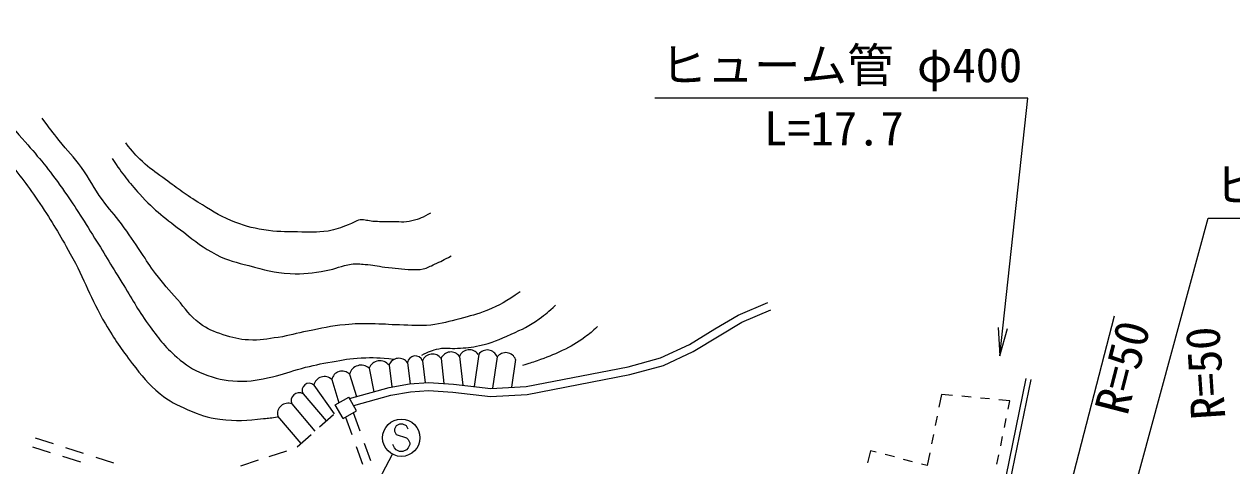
# Model space of a CAD drawing. Units: millimetres, scale not verified. Extents: x 40000 to 680000, y 20000 to 380000.
# Drawn here: x 150924 to 215633, y 292400 to 316070 of the extents above; entities that cross this region are included whole.
import ezdxf
from ezdxf.enums import TextEntityAlignment as Align

# ---------------------------------------------------------------- set-up
doc = ezdxf.new("R2010")
doc.units = ezdxf.units.MM
doc.header["$LTSCALE"] = 1000
for name, color, linetype, lineweight in [('M-BGD', 7, 'Continuous', 25), ('M-STR-HTXT', 7, 'Continuous', 13), ('M-STR-STRC', 7, 'Continuous', 25)]:
    doc.layers.add(name, color=color, linetype=linetype, lineweight=lineweight)
doc.styles.add('ＭＳ ゴシック', font='')
doc.styles.get('ＭＳ ゴシック').set_extended_font_data('MS Gothic')

# ---------------------------------------------------------------- blocks, each defined once
blk = doc.blocks.new('open_arrow')
at = {"color": 0, "linetype": 'Continuous', "lineweight": -2}
blk.add_lwpolyline([(7.5, 1.25), (0, 0), (7.5, -1.25)], dxfattribs=at)

msp = doc.modelspace()

# ---------------------------------------------------------------- linework, layer by layer
at = {"layer": 'M-BGD'}
for p, q in [((175279, 298377), (175031, 296654)), ((170474, 297797), (170627, 296631)), ((171465, 297928), (171613, 296802)), ((172267, 298033), (172402, 296851)), ((173261, 298146), (173413, 296813)), ((174254, 298260), (174430, 296724)), ((176269, 298234), (176027, 296555)), ((177258, 298092), (177045, 296610)), ((167406, 297020), (167792, 295781)), ((168361, 297318), (168735, 296117)), ((169407, 297635), (169652, 296374)), ((201396, 281393), (204620, 297077)), ((201661, 281339), (204884, 297022)), ((166452, 296723), (167533, 295179)), ((165869, 296260), (167104, 294810)), ((167596, 295669), (168317, 296083)), ((168736, 295355), (168317, 296083)), ((200079, 296230), (199942, 295547)), ((200664, 296174), (200079, 296230)), ((201660, 296079), (201162, 296127)), ((202655, 295984), (202158, 296032)), ((203739, 295881), (203153, 295936)), ((203648, 295436), (203739, 295881)), ((165269, 295715), (166503, 294266)), ((166751, 294485), (167499, 295149)), ((168015, 294940), (167596, 295669)), ((168015, 294940), (168736, 295355)), ((168561, 295254), (168905, 294283)), ((164507, 295067), (165755, 293602)), ((168146, 295016), (168475, 294089)), ((199844, 295057), (199745, 294567)), ((203449, 294457), (203548, 294946)), ((151518, 293904), (152471, 293600)), ((165554, 293423), (166302, 294087)), ((199647, 294076), (199549, 293586)), ((203249, 293477), (203349, 293967)), ((151367, 293427), (152320, 293124)), ((153138, 293388), (154091, 293084)), ((164050, 292899), (165002, 293207)), ((168709, 293430), (169044, 292487)), ((169139, 293623), (169474, 292681)), ((196268, 293211), (196107, 292568)), ((196582, 293129), (196268, 293211)), ((152987, 292911), (153939, 292608)), ((154758, 292872), (155711, 292568)), ((162528, 292406), (163479, 292714)), ((197549, 292875), (197065, 293002)), ((198516, 292622), (198033, 292749)), ((199314, 292413), (199000, 292495)), ((199451, 293096), (199314, 292413)), ((203049, 292497), (203149, 292987))]:
    msp.add_line(p, q, dxfattribs=at)
for points in [[(168359, 296012), (170481, 296606), (171576, 296799), (172594, 296863), (173934, 296781), (175928, 296550), (177816, 296651), (183287, 297706), (185026, 298191), (186572, 298908), (187937, 299735), (189178, 300484), (190766, 301162)], [(168580, 295627), (170576, 296186), (171627, 296372), (172595, 296432), (173896, 296353), (175914, 296119), (177868, 296223), (183385, 297287), (185176, 297786), (186775, 298528), (188159, 299367), (189375, 300101), (190935, 300766)]]:
    msp.add_lwpolyline(points, dxfattribs=at)
for centre, radius, start, end in [((172794, 297825), 567, 34.58669, 158.44172), ((173788, 297938), 567, 34.58669, 158.44172), ((174781, 298052), 567, 34.58669, 158.44172), ((175736, 298042), 567, 19.88197, 143.737), ((176726, 297899), 567, 19.88197, 143.737), ((168981, 297155), 641, 48.39044, 165.30746), ((169987, 297409), 622, 38.59673, 158.75345), ((171004, 297598), 567, 35.5597, 159.41473), ((171880, 297874), 418, 22.32678, 172.64765), ((167008, 296617), 567, 45.37259, 169.22762), ((167963, 296914), 567, 45.37259, 169.22762), ((166193, 296450), 376, 46.57801, 210.40077), ((165061, 295188), 567, 68.49493, 192.34995), ((165654, 295893), 425, 59.65682, 204.74025)]:
    msp.add_arc(centre, radius, start, end, dxfattribs=at)
for points, knots in [([(143301, 316070), (144473, 314772), (144774, 314442), (145704, 313387), (146441, 312550), (146818, 312049), (147580, 311234), (148484, 310266), (149090, 309818), (149963, 308823), (150728, 307950), (151110, 307418), (151761, 306458), (152451, 305441), (152794, 304842), (153394, 303769), (154196, 302334), (154443, 301420), (155279, 300004), (155786, 299145), (156108, 298683), (156715, 297892), (157239, 297207), (157537, 296807), (158207, 296264), (158728, 295841), (159078, 295671), (159694, 295406), (160335, 295131), (160712, 294971), (161406, 294899), (162315, 294803), (162838, 294825), (163746, 294929), (164044, 294963), (164152, 294971), (164506, 295035)], [0, 0, 0, 0, 1, 1, 1, 2, 2, 2, 3, 3, 3, 4, 4, 4, 5, 5, 5, 6, 6, 6, 7, 7, 7, 8, 8, 8, 9, 9, 9, 10, 10, 10, 11, 11, 11, 12, 12, 12, 12]), ([(146079, 314988), (147137, 313877), (147404, 313595), (148249, 312698), (149260, 311624), (149855, 311049), (150824, 309939), (151646, 308997), (152103, 308462), (152837, 307450), (153566, 306444), (153918, 305840), (154584, 304791), (155215, 303799), (155541, 303225), (156163, 302227), (156709, 301350), (156967, 300826), (157574, 299991), (158112, 299249), (158417, 298817), (159113, 298220), (159608, 297795), (159917, 297562), (160526, 297328), (161209, 297066), (161629, 296975), (162360, 296944), (163093, 296913), (163506, 297019), (164224, 297167), (164844, 297295), (165166, 297465), (165779, 297622), (166416, 297786), (166778, 297865), (167426, 297979), (168031, 298086), (168372, 298152), (168986, 298186), (169668, 298224), (169927, 298195), (170734, 298122)], [0, 0, 0, 0, 1, 1, 1, 2, 2, 2, 3, 3, 3, 4, 4, 4, 5, 5, 5, 6, 6, 6, 7, 7, 7, 8, 8, 8, 9, 9, 9, 10, 10, 10, 11, 11, 11, 12, 12, 12, 13, 13, 13, 14, 14, 14, 14]), ([(177500, 301725), (176717, 301214), (176457, 301020), (175713, 300726), (175162, 300508), (174834, 300438), (174261, 300287), (173663, 300129), (173330, 300013), (172716, 299946), (172066, 299875), (171696, 299938), (171042, 299951), (170444, 299964), (170110, 300008), (169512, 300008), (168971, 300008), (168665, 300021), (168127, 299964), (167331, 299879), (166891, 299777), (166105, 299624), (165491, 299505), (165159, 299374), (164540, 299286), (163923, 299197), (163573, 299111), (162952, 299147), (162409, 299179), (162104, 299255), (161590, 299430), (161071, 299608), (160765, 299712), (160324, 300039), (159777, 300445), (159587, 300806), (159135, 301316), (158664, 301847), (158396, 302143), (157964, 302706), (157640, 303127), (157498, 303390), (157198, 303827), (156783, 304432), (156570, 304785), (156131, 305372), (155747, 305884), (155488, 306138), (155113, 306658), (154642, 307310), (154471, 307739), (153995, 308389), (153561, 308981), (153250, 309260), (152797, 309837), (152434, 310298), (152318, 310452), (151891, 311034)], [0, 0, 0, 0, 1, 1, 1, 2, 2, 2, 3, 3, 3, 4, 4, 4, 5, 5, 5, 6, 6, 6, 7, 7, 7, 8, 8, 8, 9, 9, 9, 10, 10, 10, 11, 11, 11, 12, 12, 12, 13, 13, 13, 14, 14, 14, 15, 15, 15, 16, 16, 16, 17, 17, 17, 18, 18, 18, 19, 19, 19, 19]), ([(172700, 305949), (172288, 305713), (172115, 305617), (171702, 305522), (171267, 305421), (171006, 305488), (170560, 305485), (170187, 305482), (169977, 305474), (169604, 305499), (169342, 305516), (169197, 305610), (168936, 305576), (168664, 305540), (168545, 305400), (168286, 305310), (167870, 305165), (167642, 305047), (167206, 304985), (166576, 304896), (166214, 304921), (165578, 304934), (164870, 304948), (164468, 304931), (163769, 305045), (163072, 305158), (162681, 305267), (162029, 305539), (161288, 305848), (160915, 306112), (160232, 306534), (159472, 307003), (159077, 307314), (158359, 307845), (157920, 308170), (157654, 308330), (157258, 308706), (156880, 309063), (156754, 309220), (156374, 309702)], [0, 0, 0, 0, 1, 1, 1, 2, 2, 2, 3, 3, 3, 4, 4, 4, 5, 5, 5, 6, 6, 6, 7, 7, 7, 8, 8, 8, 9, 9, 9, 10, 10, 10, 11, 11, 11, 12, 12, 12, 13, 13, 13, 13]), ([(155636, 308868), (156261, 307948), (156483, 307654), (157120, 306955), (157938, 306056), (158507, 305656), (159471, 304916), (160126, 304412), (160482, 304097), (161219, 303722), (161863, 303395), (162271, 303308), (162970, 303128), (163817, 302910), (164296, 302758), (165169, 302706), (165925, 302661), (166352, 302751), (167100, 302862), (167639, 302942), (167911, 303142), (168452, 303207), (168739, 303242), (168904, 303220), (169193, 303199), (169607, 303171), (169833, 303100), (170245, 303054), (170816, 302991), (171136, 302932), (171711, 302925), (171940, 302922), (172074, 302898), (172297, 302950), (172551, 303010), (172678, 303097), (172918, 303203), (173271, 303358), (173387, 303425), (173801, 303647)], [0, 0, 0, 0, 1, 1, 1, 2, 2, 2, 3, 3, 3, 4, 4, 4, 5, 5, 5, 6, 6, 6, 7, 7, 7, 8, 8, 8, 9, 9, 9, 10, 10, 10, 11, 11, 11, 12, 12, 12, 13, 13, 13, 13]), ([(172230, 298331), (172617, 298526), (172772, 298604), (173148, 298678), (173527, 298752), (173752, 298674), (174138, 298699), (174602, 298729), (174868, 298735), (175321, 298841), (176009, 299002), (176377, 299166), (177020, 299457), (177627, 299731), (177977, 299883), (178516, 300275), (178878, 300537), (179012, 300647), (179394, 301009)], [0, 0, 0, 0, 1, 1, 1, 2, 2, 2, 3, 3, 3, 4, 4, 4, 5, 5, 5, 6, 6, 6, 6]), ([(181651, 299860), (181346, 299581), (181245, 299500), (180966, 299293), (180522, 298963), (180244, 298818), (179748, 298573), (179241, 298322), (178938, 298221), (178405, 298033), (178103, 297928), (178001, 297892), (177628, 297778)], [0, 0, 0, 0, 1, 1, 1, 2, 2, 2, 3, 3, 3, 4, 4, 4, 4])]:
    msp.add_open_spline(points, degree=3, knots=knots, dxfattribs=at)
at = {"layer": 'M-STR-HTXT'}
for p, q in [((209330, 300425), (201821, 271380)), ((167050, 286176), (170666, 293025))]:
    msp.add_line(p, q, dxfattribs=at)
for points in [[(203195, 298288), (204708, 312111), (184708, 312111)], [(209318, 287083), (214367, 305676), (234367, 305676)]]:
    msp.add_lwpolyline(points, dxfattribs=at)
at = {"layer": 'M-STR-STRC'}
for p, q in [((170858, 294540), (170767, 294358)), ((171039, 294631), (170858, 294540)), ((171221, 294631), (171039, 294631)), ((171403, 294540), (171221, 294631)), ((171494, 294358), (171403, 294540)), ((170767, 294358), (170767, 294267)), ((170767, 294267), (170858, 294086)), ((170858, 294086), (171403, 293904)), ((171403, 293904), (171494, 293813)), ((171494, 293813), (171585, 293631)), ((170767, 293358), (170676, 293540)), ((170858, 293267), (170767, 293358)), ((171039, 293177), (170858, 293267)), ((171221, 293177), (171039, 293177)), ((171403, 293267), (171221, 293177)), ((171494, 293358), (171403, 293267)), ((171585, 293540), (171494, 293358)), ((171585, 293631), (171585, 293540))]:
    msp.add_line(p, q, dxfattribs=at)
msp.add_circle((171130, 293904), 1000, dxfattribs=at)

# ---------------------------------------------------------------- block references
at = {"layer": 'M-STR-HTXT', "xscale": 200, "yscale": 200, "rotation": 83.8}
msp.add_blockref('open_arrow', (203195, 298288), dxfattribs=at)

# ---------------------------------------------------------------- texts
at = {"layer": 'M-BGD', "style": 'ＭＳ ゴシック'}
for rotation, p in [(75.504, (211188, 297314)), (93.853, (215672, 297464))]:
    msp.add_text('R=50', height=1833, rotation=rotation, dxfattribs=at).set_placement(p, align=Align.BOTTOM_CENTER)
at = {"layer": 'M-STR-HTXT', "style": 'ＭＳ ゴシック'}
for s, p in [('ヒューム管 φ400', (194708, 312411)), ('L=17.7', (194308, 309019)), ('ヒューム管 φ600', (224367, 305976))]:
    msp.add_text(s, height=1833, dxfattribs=at).set_placement(p, align=Align.BOTTOM_CENTER)

doc.saveas('drawing.dxf')
